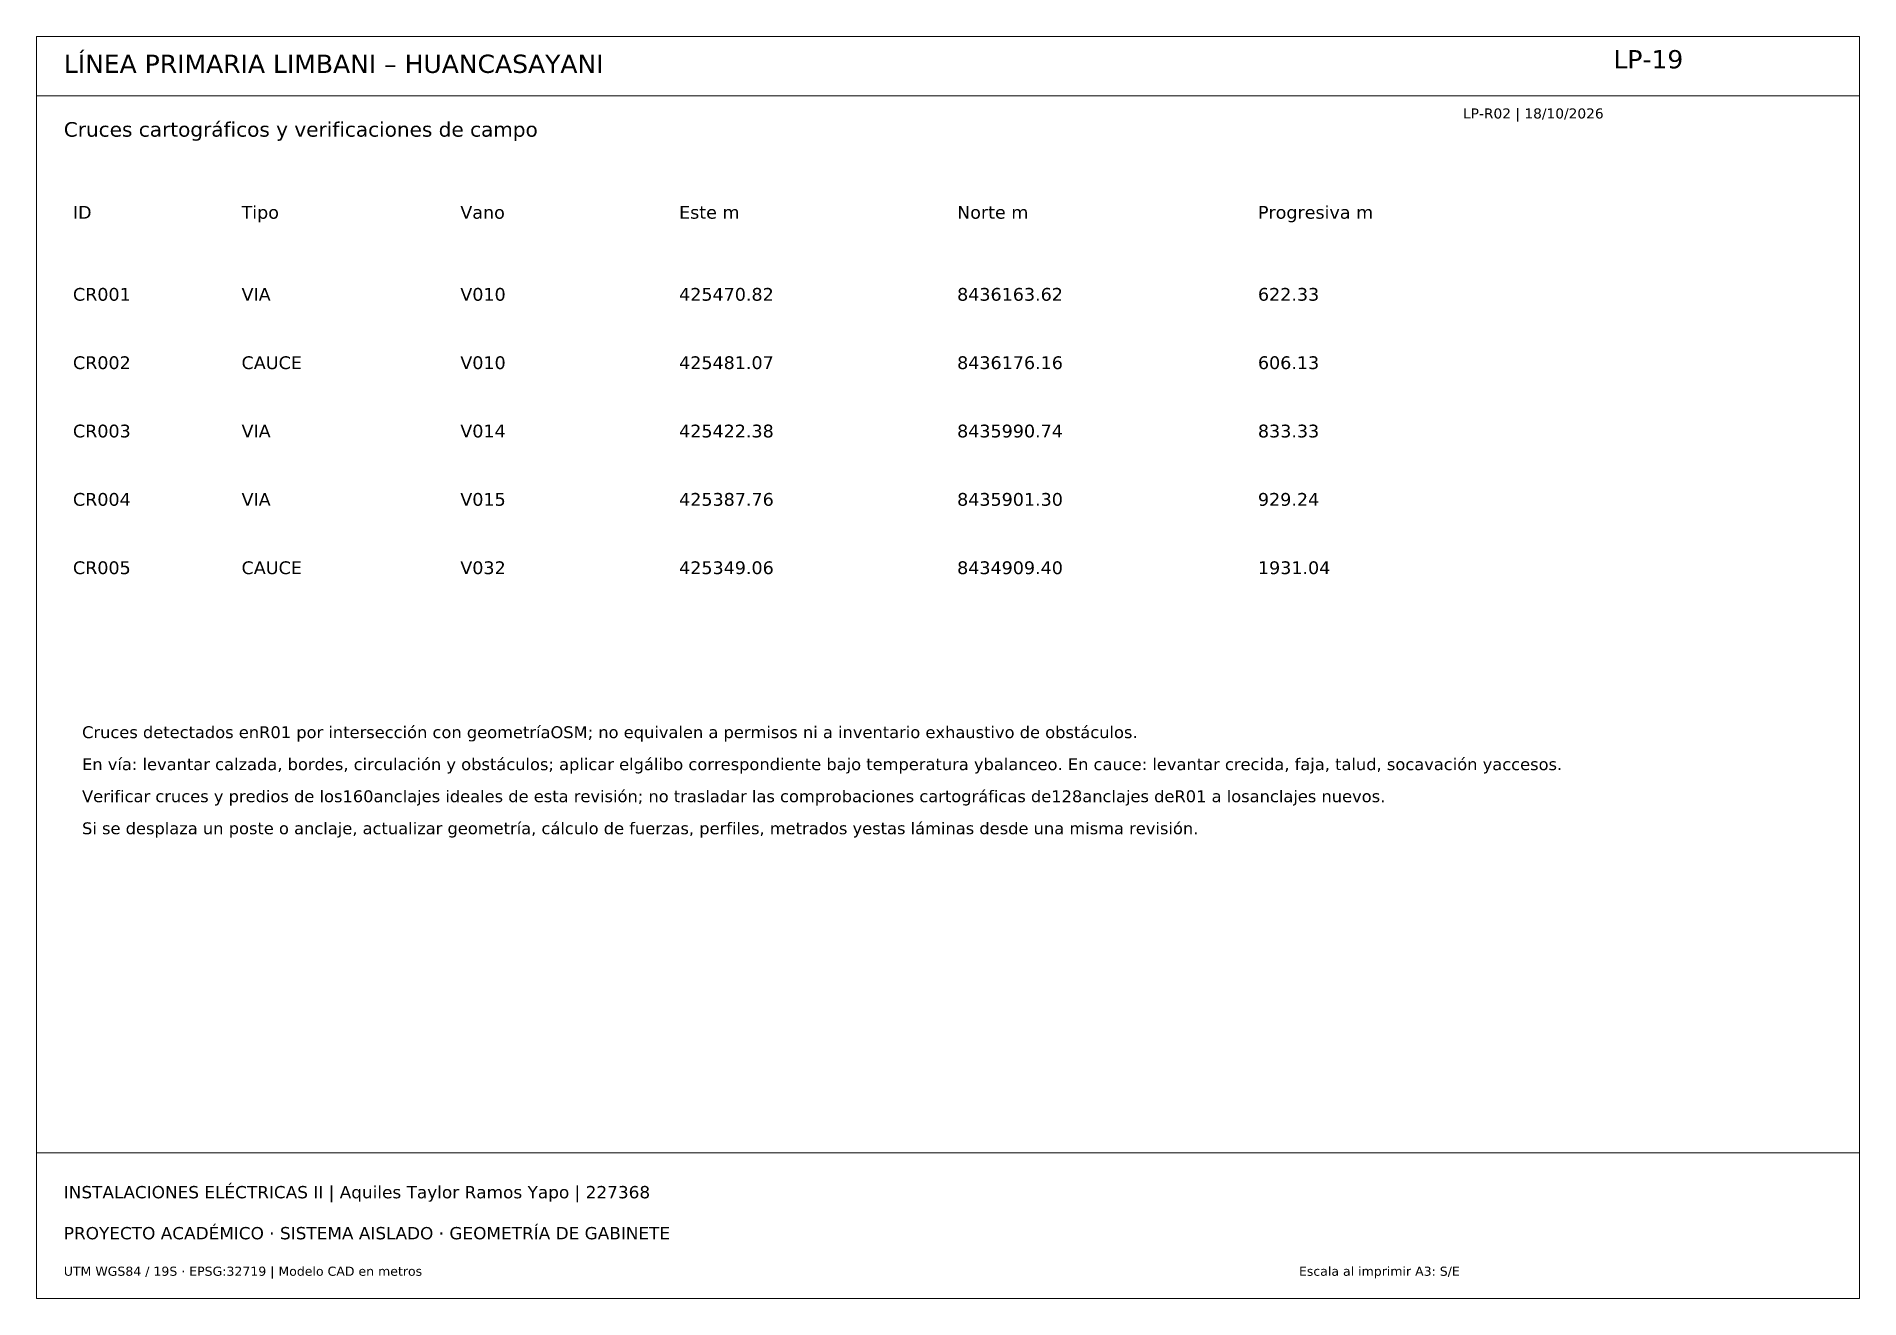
# Paper-space layout 'LP-19' of a CAD drawing. Header units: metres, sheet in millimetres. Extents: x 10 to 410, y 10 to 287.
import ezdxf

# ---------------------------------------------------------------- set-up
doc = ezdxf.new("R2010")
doc.units = ezdxf.units.M
for name, color, linetype, lineweight, true_color in [('ALERTA', 7, 'Continuous', 13, 0xc56b20), ('MARCO', 7, 'Continuous', 13, 0x163b55), ('TEXTO', 7, 'Continuous', 13, 0x163b55)]:
    doc.layers.add(name, color=color, linetype=linetype, lineweight=lineweight, true_color=true_color)
doc.styles.add('LP-TEXTO', font='DejaVuSans.ttf')

psp = doc.layouts.new('LP-19')

# ---------------------------------------------------------------- linework, layer by layer
at = {"layer": 'MARCO'}
psp.add_lwpolyline([(10, 10), (410, 10), (410, 287), (10, 287)], close=True, dxfattribs=at)
for points in [[(10, 274), (410, 274)], [(10, 42), (410, 42)]]:
    psp.add_lwpolyline(points, dxfattribs=at)

# ---------------------------------------------------------------- texts
at = {"layer": 'ALERTA', "style": 'LP-TEXTO'}
psp.add_text('PROYECTO ACADÉMICO · SISTEMA AISLADO · GEOMETRÍA DE GABINETE', height=2.7, dxfattribs=at).set_placement((16, 23))
at = {"layer": 'TEXTO', "style": 'LP-TEXTO'}
for s, height, p in [('LÍNEA PRIMARIA LIMBANI – HUANCASAYANI', 4, (16, 279)), ('LP-19', 4, (356, 280)), ('Cruces cartográficos y verificaciones de campo', 3.2, (16, 265)), ('LP-R02 | 18/10/2026', 2.2, (323, 269)), ('ID', 2.8, (18, 247)), ('Tipo', 2.8, (55, 247)), ('Vano', 2.8, (103, 247)), ('Este m', 2.8, (151, 247)), ('Norte m', 2.8, (212, 247)), ('Progresiva m', 2.8, (278, 247)), ('CR001', 2.8, (18, 229)), ('VIA', 2.8, (55, 229)), ('V010', 2.8, (103, 229)), ('425470.82', 2.8, (151, 229)), ('8436163.62', 2.8, (212, 229)), ('622.33', 2.8, (278, 229)), ('CR002', 2.8, (18, 214)), ('CAUCE', 2.8, (55, 214)), ('V010', 2.8, (103, 214)), ('425481.07', 2.8, (151, 214)), ('8436176.16', 2.8, (212, 214)), ('606.13', 2.8, (278, 214)), ('CR003', 2.8, (18, 199)), ('VIA', 2.8, (55, 199)), ('V014', 2.8, (103, 199)), ('425422.38', 2.8, (151, 199)), ('8435990.74', 2.8, (212, 199)), ('833.33', 2.8, (278, 199)), ('CR004', 2.8, (18, 184)), ('VIA', 2.8, (55, 184)), ('V015', 2.8, (103, 184)), ('425387.76', 2.8, (151, 184)), ('8435901.30', 2.8, (212, 184)), ('929.24', 2.8, (278, 184)), ('CR005', 2.8, (18, 169)), ('CAUCE', 2.8, (55, 169)), ('V032', 2.8, (103, 169)), ('425349.06', 2.8, (151, 169)), ('8434909.40', 2.8, (212, 169)), ('1931.04', 2.8, (278, 169)), ('Cruces detectados enR01 por intersección con geometríaOSM; no equivalen a permisos ni a inventario exhaustivo de obstáculos.', 2.6, (20, 133)), ('En vía: levantar calzada, bordes, circulación y obstáculos; aplicar elgálibo correspondiente bajo temperatura ybalanceo. En cauce: levantar crecida, faja, talud, socavación yaccesos.', 2.6, (20, 125.97)), ('Verificar cruces y predios de los160anclajes ideales de esta revisión; no trasladar las comprobaciones cartográficas de128anclajes deR01 a losanclajes nuevos.', 2.6, (20, 118.94)), ('Si se desplaza un poste o anclaje, actualizar geometría, cálculo de fuerzas, perfiles, metrados yestas láminas desde una misma revisión.', 2.6, (20, 111.91)), ('INSTALACIONES ELÉCTRICAS II | Aquiles Taylor Ramos Yapo | 227368', 2.7, (16, 32)), ('UTM WGS84 / 19S · EPSG:32719 | Modelo CAD en metros', 2, (16, 15)), ('Escala al imprimir A3: S/E', 2, (287, 15))]:
    psp.add_text(s, height=height, dxfattribs=at).set_placement(p)

doc.saveas('drawing.dxf')
